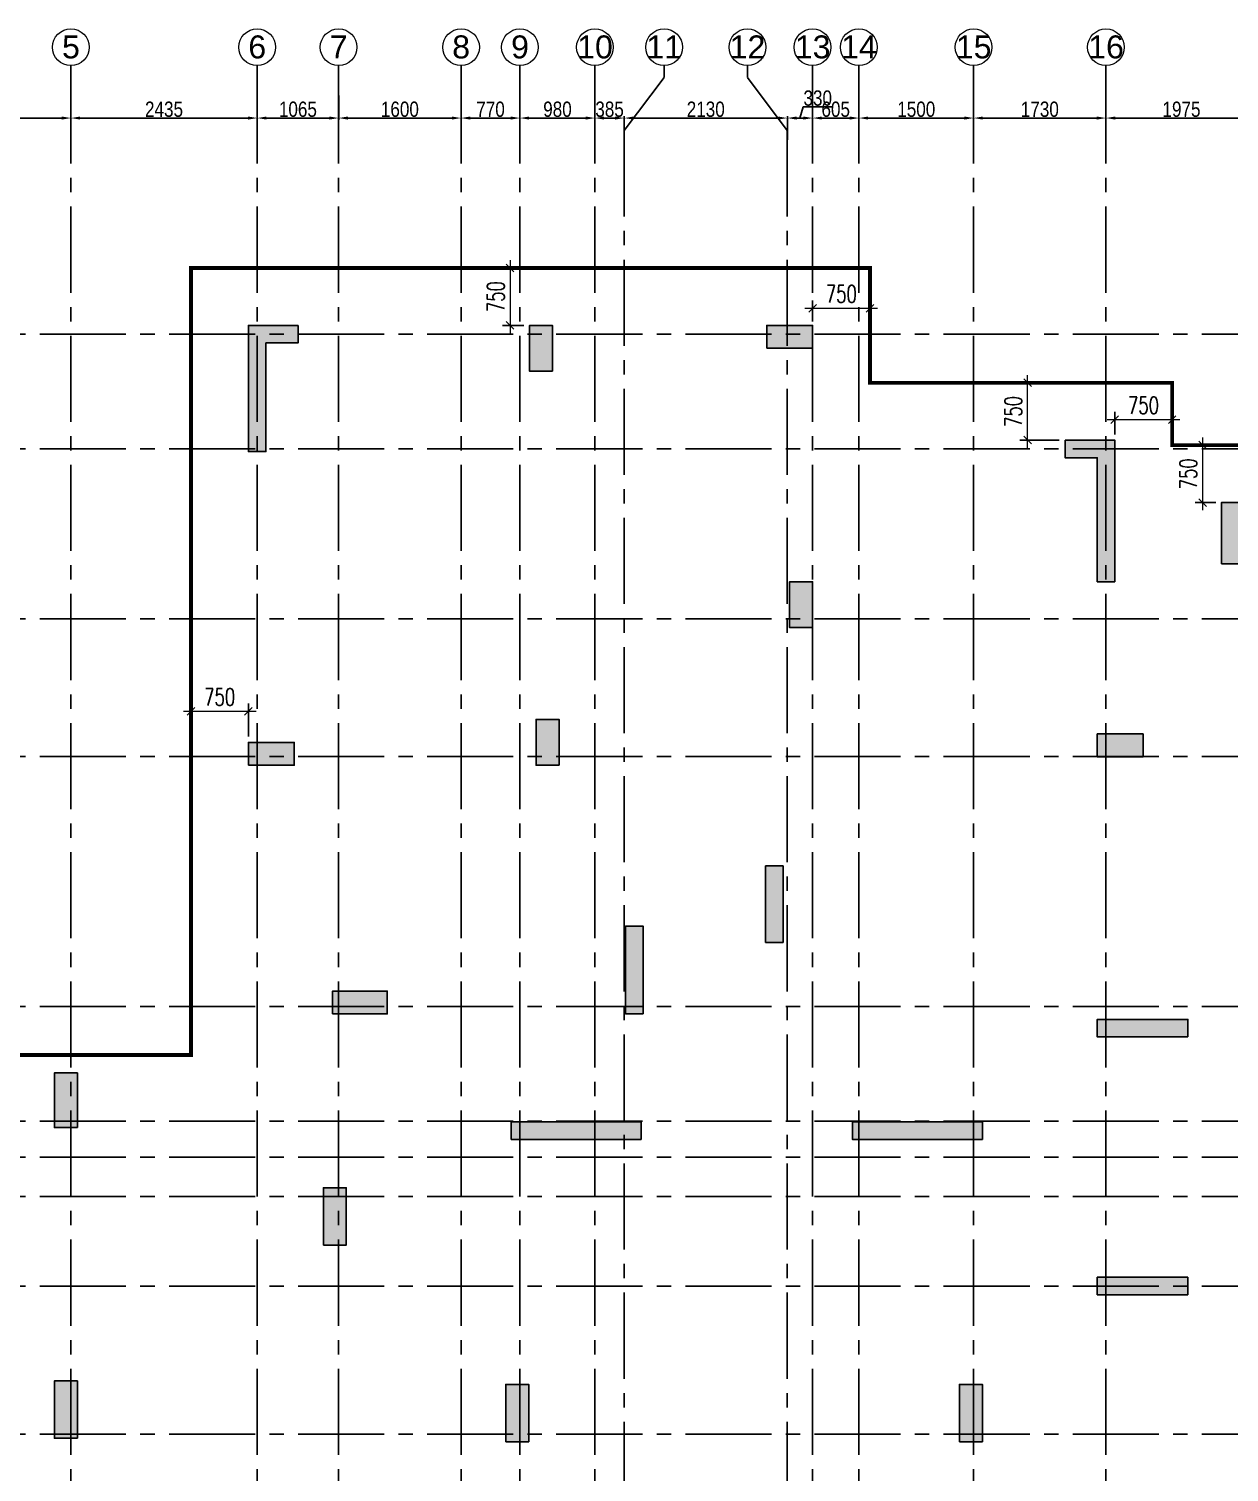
# Model space of a CAD drawing. Header units: millimetres. Extents: x 1123469 to 1883119, y -126924 to 196924.
# Drawn here: x 1373861 to 1389551, y 143177 to 162039 of the extents above; entities that cross this region are included whole.
import ezdxf
from ezdxf.enums import TextEntityAlignment as Align

# ---------------------------------------------------------------- set-up
doc = ezdxf.new("R2010")
doc.units = ezdxf.units.MM
doc.header["$LTSCALE"] = 500
doc.header["$MEASUREMENT"] = 0
doc.header["$PDMODE"] = 34
doc.linetypes.add('CONTINOUS', pattern=[0])
doc.linetypes.add('Site$0$CENTER2', pattern=[1.125, 0.75, -0.125, 0.125, -0.125])
doc.layers.get('Defpoints').update_dxf_attribs({"lineweight": 0})
for name, color, linetype in [('COL. DIM', 3, 'Continuous'), ('GLASS', 5, 'Continuous'), ('GRID', 7, 'Continuous'), ('GRID DIM', 7, 'Continuous'), ('TOWER AREA COLUMN.', 6, 'Continuous')]:
    doc.layers.add(name, color=color, linetype=linetype)
for name, color, linetype, lineweight in [('CUT OUT', 1, 'Continuous', 13), ('dim-M', 1, 'Continuous', 15), ('FOOTING', 1, 'Continuous', 15), ('GRID NO.', 7, 'Continuous', 20), ('S - SUNK', 251, 'Continuous', 0), ('TOWER COL HATCH', 253, 'Continuous', 20)]:
    doc.layers.add(name, color=color, linetype=linetype, lineweight=lineweight)
doc.styles.add('2MM', font='romans.shx', dxfattribs={"width": 0.7})
doc.styles.add('3mm', font='arial.ttf')
doc.styles.add('D50', font='arial.ttf', dxfattribs={"width": 0.8})
doc.dimstyles.new('INNER DIM', dxfattribs={"dimtxt": 200, "dimasz": 120, "dimexe": 25, "dimexo": 25, "dimgap": 12, "dimtad": 1, "dimdec": 0, "dimrnd": 5, "dimzin": 0, "dimdsep": 46, "dimtxsty": 'D50', "dimcen": 0.09, "dimdle": 25, "dimclrt": 6, "dimadec": 0, "dimazin": 0, "dimtfac": 1, "dimtdec": 0, "dimtofl": 0, "dimtmove": 1, "dimatfit": 3, "dimfxl": 75, "dimtolj": 1, "dimtzin": 0, "dimarcsym": 0})
doc.dimstyles.new('PARAMVEER', dxfattribs={"dimtxt": 200, "dimasz": 100, "dimexe": 0, "dimexo": 25, "dimgap": 10, "dimtad": 1, "dimdec": 0, "dimrnd": 5, "dimzin": 0, "dimdsep": 46, "dimtxsty": '3mm', "dimblk": 'OBLIQUE', "dimcen": 0.09, "dimdle": 75, "dimclrd": 1, "dimclre": 1, "dimclrt": 3, "dimadec": 0, "dimazin": 0, "dimtfac": 1, "dimtdec": 0, "dimtmove": 1, "dimatfit": 3, "dimfxl": 100, "dimtolj": 1, "dimtzin": 0, "dimlwd": 18, "dimlwe": 5, "dimarcsym": 0})
doc.dimstyles.new('RAJESH', dxfattribs={"dimtxt": 200, "dimasz": 180, "dimexe": 100, "dimexo": 250, "dimgap": 50, "dimtad": 2, "dimdec": 0, "dimzin": 1, "dimdsep": 46, "dimtxsty": '2MM', "dimblk": 'OBLIQUE', "dimcen": 0, "dimdle": 100, "dimclrd": 1, "dimclre": 1, "dimclrt": 3, "dimadec": 0, "dimazin": 0, "dimtfac": 1, "dimtdec": 0, "dimtix": 1, "dimtmove": 2, "dimatfit": 3, "dimfxl": 1, "dimtolj": 1, "dimlwd": -1, "dimarcsym": 0})

# ---------------------------------------------------------------- blocks, each defined once
blk = doc.blocks.new('GRID MARK')
at = {"layer": 'GRID NO.', "const_width": 50}
blk.add_lwpolyline([(0, -541), (0, -891)], dxfattribs=at)
at = {"layer": 'GRID NO.'}
blk.add_circle((0, 0), 541, dxfattribs=at)
at = {"layer": 'GRID NO.', "style": 'D50', "width": 0.8}
blk.add_attdef('Y1', text='', height=500, dxfattribs=at).set_placement((-33, -267), align=Align.CENTER)
blk = doc.blocks.new('*D10')
at = {"layer": 'Defpoints', "color": 0, "linetype": 'Continuous', "transparency": 16777216}
for p in [(1372471, 258711), (1374411, 258711), (1374411, 258393)]:
    blk.add_point(p, dxfattribs=at)
at = {"layer": 'GRID DIM', "color": 0, "linetype": 'Continuous', "lineweight": -2, "transparency": 16777216}
for p, q in [((1372471, 258686), (1372471, 258368)), ((1374411, 258686), (1374411, 258368))]:
    blk.add_line(p, q, dxfattribs=at)
at = {"layer": 'GRID DIM', "linetype": 'Continuous', "lineweight": -2, "transparency": 16777216}
blk.add_line((1372591, 258393), (1374291, 258393), dxfattribs=at)
at = {"layer": 'GRID DIM', "linetype": 'Continuous', "transparency": 16777216}
for points in [[(1372591, 258413), (1372591, 258373), (1372471, 258393)], [(1374291, 258413), (1374291, 258373), (1374411, 258393)]]:
    blk.add_solid(points, dxfattribs=at)
at = {"layer": 'GRID DIM', "linetype": 'Continuous', "transparency": 16777216, "insert": (1373441, 258507), "char_height": 200, "attachment_point": 5, "style": 'D50'}
blk.add_mtext('\\A1;1940', dxfattribs=at)
blk = doc.blocks.new('*D11')
at = {"layer": 'Defpoints', "color": 0, "linetype": 'Continuous', "transparency": 16777216}
for p in [(1374411, 258711), (1376846, 258711), (1376846, 258393)]:
    blk.add_point(p, dxfattribs=at)
at = {"layer": 'GRID DIM', "color": 0, "linetype": 'Continuous', "lineweight": -2, "transparency": 16777216}
for p, q in [((1374411, 258686), (1374411, 258368)), ((1376846, 258686), (1376846, 258368))]:
    blk.add_line(p, q, dxfattribs=at)
at = {"layer": 'GRID DIM', "linetype": 'Continuous', "lineweight": -2, "transparency": 16777216}
blk.add_line((1374531, 258393), (1376726, 258393), dxfattribs=at)
at = {"layer": 'GRID DIM', "linetype": 'Continuous', "transparency": 16777216}
for points in [[(1374531, 258413), (1374531, 258373), (1374411, 258393)], [(1376726, 258413), (1376726, 258373), (1376846, 258393)]]:
    blk.add_solid(points, dxfattribs=at)
at = {"layer": 'GRID DIM', "linetype": 'Continuous', "transparency": 16777216, "insert": (1375628, 258507), "char_height": 200, "attachment_point": 5, "style": 'D50'}
blk.add_mtext('\\A1;2435', dxfattribs=at)
blk = doc.blocks.new('*D12')
at = {"layer": 'Defpoints', "color": 0, "linetype": 'Continuous', "transparency": 16777216}
for p in [(1376846, 258711), (1377911, 258711), (1377911, 258393)]:
    blk.add_point(p, dxfattribs=at)
at = {"layer": 'GRID DIM', "color": 0, "linetype": 'Continuous', "lineweight": -2, "transparency": 16777216}
for p, q in [((1376846, 258686), (1376846, 258368)), ((1377911, 258686), (1377911, 258368))]:
    blk.add_line(p, q, dxfattribs=at)
at = {"layer": 'GRID DIM', "linetype": 'Continuous', "lineweight": -2, "transparency": 16777216}
blk.add_line((1376966, 258393), (1377791, 258393), dxfattribs=at)
at = {"layer": 'GRID DIM', "linetype": 'Continuous', "transparency": 16777216}
for points in [[(1376966, 258413), (1376966, 258373), (1376846, 258393)], [(1377791, 258413), (1377791, 258373), (1377911, 258393)]]:
    blk.add_solid(points, dxfattribs=at)
at = {"layer": 'GRID DIM', "linetype": 'Continuous', "transparency": 16777216, "insert": (1377378, 258507), "char_height": 200, "attachment_point": 5, "style": 'D50'}
blk.add_mtext('\\A1;1065', dxfattribs=at)
blk = doc.blocks.new('*D13')
at = {"layer": 'Defpoints', "color": 0, "linetype": 'Continuous', "transparency": 16777216}
for p in [(1377911, 258711), (1379511, 258634), (1379511, 258393)]:
    blk.add_point(p, dxfattribs=at)
at = {"layer": 'GRID DIM', "color": 0, "linetype": 'Continuous', "lineweight": -2, "transparency": 16777216}
for p, q in [((1377911, 258686), (1377911, 258368)), ((1379511, 258609), (1379511, 258368))]:
    blk.add_line(p, q, dxfattribs=at)
at = {"layer": 'GRID DIM', "linetype": 'Continuous', "lineweight": -2, "transparency": 16777216}
blk.add_line((1378031, 258393), (1379391, 258393), dxfattribs=at)
at = {"layer": 'GRID DIM', "linetype": 'Continuous', "transparency": 16777216}
for points in [[(1378031, 258413), (1378031, 258373), (1377911, 258393)], [(1379391, 258413), (1379391, 258373), (1379511, 258393)]]:
    blk.add_solid(points, dxfattribs=at)
at = {"layer": 'GRID DIM', "linetype": 'Continuous', "transparency": 16777216, "insert": (1378711, 258507), "char_height": 200, "attachment_point": 5, "style": 'D50'}
blk.add_mtext('\\A1;1600', dxfattribs=at)
blk = doc.blocks.new('*D14')
at = {"layer": 'Defpoints', "color": 0, "linetype": 'Continuous', "transparency": 16777216}
for p in [(1379511, 258634), (1380281, 258634), (1380281, 258393)]:
    blk.add_point(p, dxfattribs=at)
at = {"layer": 'GRID DIM', "color": 0, "linetype": 'Continuous', "lineweight": -2, "transparency": 16777216}
for p, q in [((1379511, 258609), (1379511, 258368)), ((1380281, 258609), (1380281, 258368))]:
    blk.add_line(p, q, dxfattribs=at)
at = {"layer": 'GRID DIM', "linetype": 'Continuous', "lineweight": -2, "transparency": 16777216}
blk.add_line((1379631, 258393), (1380161, 258393), dxfattribs=at)
at = {"layer": 'GRID DIM', "linetype": 'Continuous', "transparency": 16777216}
for points in [[(1379631, 258413), (1379631, 258373), (1379511, 258393)], [(1380161, 258413), (1380161, 258373), (1380281, 258393)]]:
    blk.add_solid(points, dxfattribs=at)
at = {"layer": 'GRID DIM', "linetype": 'Continuous', "transparency": 16777216, "insert": (1379896, 258507), "char_height": 200, "attachment_point": 5, "style": 'D50'}
blk.add_mtext('\\A1;770', dxfattribs=at)
blk = doc.blocks.new('*D15')
at = {"layer": 'Defpoints', "color": 0, "linetype": 'Continuous', "transparency": 16777216}
for p in [(1380281, 258634), (1381261, 258717), (1381261, 258393)]:
    blk.add_point(p, dxfattribs=at)
at = {"layer": 'GRID DIM', "color": 0, "linetype": 'Continuous', "lineweight": -2, "transparency": 16777216}
for p, q in [((1380281, 258609), (1380281, 258368)), ((1381261, 258692), (1381261, 258368))]:
    blk.add_line(p, q, dxfattribs=at)
at = {"layer": 'GRID DIM', "linetype": 'Continuous', "lineweight": -2, "transparency": 16777216}
blk.add_line((1380401, 258393), (1381141, 258393), dxfattribs=at)
at = {"layer": 'GRID DIM', "linetype": 'Continuous', "transparency": 16777216}
for points in [[(1380401, 258413), (1380401, 258373), (1380281, 258393)], [(1381141, 258413), (1381141, 258373), (1381261, 258393)]]:
    blk.add_solid(points, dxfattribs=at)
at = {"layer": 'GRID DIM', "linetype": 'Continuous', "transparency": 16777216, "insert": (1380771, 258507), "char_height": 200, "attachment_point": 5, "style": 'D50'}
blk.add_mtext('\\A1;980', dxfattribs=at)
blk = doc.blocks.new('*D16')
at = {"layer": 'Defpoints', "color": 0, "linetype": 'Continuous', "transparency": 16777216}
for p in [(1381261, 258717), (1381643, 258393), (1381643, 258082)]:
    blk.add_point(p, dxfattribs=at)
at = {"layer": 'GRID DIM', "color": 0, "linetype": 'Continuous', "lineweight": -2, "transparency": 16777216}
for p, q in [((1381261, 258692), (1381261, 258368)), ((1381643, 258107), (1381643, 258418))]:
    blk.add_line(p, q, dxfattribs=at)
at = {"layer": 'GRID DIM', "linetype": 'Continuous', "lineweight": -2, "transparency": 16777216}
blk.add_line((1381381, 258393), (1381523, 258393), dxfattribs=at)
at = {"layer": 'GRID DIM', "linetype": 'Continuous', "transparency": 16777216}
for points in [[(1381381, 258413), (1381381, 258373), (1381261, 258393)], [(1381523, 258413), (1381523, 258373), (1381643, 258393)]]:
    blk.add_solid(points, dxfattribs=at)
at = {"layer": 'GRID DIM', "linetype": 'Continuous', "transparency": 16777216, "insert": (1381452, 258507), "char_height": 200, "attachment_point": 5, "style": 'D50'}
blk.add_mtext('\\A1;385', dxfattribs=at)
blk = doc.blocks.new('*D17')
at = {"layer": 'Defpoints', "color": 0, "linetype": 'Continuous', "transparency": 16777216}
for p in [(1383776, 258393), (1381643, 258082), (1383776, 258082)]:
    blk.add_point(p, dxfattribs=at)
at = {"layer": 'GRID DIM', "color": 0, "linetype": 'Continuous', "lineweight": -2, "transparency": 16777216}
for p, q in [((1381643, 258107), (1381643, 258418)), ((1383776, 258107), (1383776, 258418))]:
    blk.add_line(p, q, dxfattribs=at)
at = {"layer": 'GRID DIM', "linetype": 'Continuous', "lineweight": -2, "transparency": 16777216}
blk.add_line((1381763, 258393), (1383656, 258393), dxfattribs=at)
at = {"layer": 'GRID DIM', "linetype": 'Continuous', "transparency": 16777216}
for points in [[(1381763, 258413), (1381763, 258373), (1381643, 258393)], [(1383656, 258413), (1383656, 258373), (1383776, 258393)]]:
    blk.add_solid(points, dxfattribs=at)
at = {"layer": 'GRID DIM', "linetype": 'Continuous', "transparency": 16777216, "insert": (1382709, 258507), "char_height": 200, "attachment_point": 5, "style": 'D50'}
blk.add_mtext('\\A1;2130', dxfattribs=at)
blk = doc.blocks.new('*D18')
at = {"layer": 'Defpoints', "color": 0, "linetype": 'Continuous', "transparency": 16777216}
for p in [(1384106, 258393), (1383776, 258082), (1384106, 258082)]:
    blk.add_point(p, dxfattribs=at)
at = {"layer": 'GRID DIM', "color": 0, "linetype": 'Continuous', "lineweight": -2, "transparency": 16777216}
for p, q in [((1383776, 258107), (1383776, 258418)), ((1384106, 258107), (1384106, 258418))]:
    blk.add_line(p, q, dxfattribs=at)
at = {"layer": 'GRID DIM', "linetype": 'Continuous', "lineweight": -2, "transparency": 16777216}
for p, q in [((1383941, 258393), (1383984, 258538)), ((1383984, 258538), (1384361, 258538)), ((1383896, 258393), (1383986, 258393))]:
    blk.add_line(p, q, dxfattribs=at)
at = {"layer": 'GRID DIM', "linetype": 'Continuous', "transparency": 16777216}
for points in [[(1383896, 258413), (1383896, 258373), (1383776, 258393)], [(1383986, 258413), (1383986, 258373), (1384106, 258393)]]:
    blk.add_solid(points, dxfattribs=at)
at = {"layer": 'GRID DIM', "linetype": 'Continuous', "transparency": 16777216, "insert": (1384173, 258653), "char_height": 200, "attachment_point": 5, "style": 'D50'}
blk.add_mtext('\\A1;330', dxfattribs=at)
blk = doc.blocks.new('*D19')
at = {"layer": 'Defpoints', "color": 0, "linetype": 'Continuous', "transparency": 16777216}
for p in [(1384711, 258393), (1384106, 258082), (1384711, 258082)]:
    blk.add_point(p, dxfattribs=at)
at = {"layer": 'GRID DIM', "color": 0, "linetype": 'Continuous', "lineweight": -2, "transparency": 16777216}
for p, q in [((1384106, 258107), (1384106, 258418)), ((1384711, 258107), (1384711, 258418))]:
    blk.add_line(p, q, dxfattribs=at)
at = {"layer": 'GRID DIM', "linetype": 'Continuous', "lineweight": -2, "transparency": 16777216}
blk.add_line((1384226, 258393), (1384591, 258393), dxfattribs=at)
at = {"layer": 'GRID DIM', "linetype": 'Continuous', "transparency": 16777216}
for points in [[(1384226, 258413), (1384226, 258373), (1384106, 258393)], [(1384591, 258413), (1384591, 258373), (1384711, 258393)]]:
    blk.add_solid(points, dxfattribs=at)
at = {"layer": 'GRID DIM', "linetype": 'Continuous', "transparency": 16777216, "insert": (1384408, 258507), "char_height": 200, "attachment_point": 5, "style": 'D50'}
blk.add_mtext('\\A1;605', dxfattribs=at)
blk = doc.blocks.new('*D20')
at = {"layer": 'Defpoints', "color": 0, "linetype": 'Continuous', "transparency": 16777216}
for p in [(1386211, 258393), (1384711, 258082), (1386211, 258155)]:
    blk.add_point(p, dxfattribs=at)
at = {"layer": 'GRID DIM', "color": 0, "linetype": 'Continuous', "lineweight": -2, "transparency": 16777216}
for p, q in [((1384711, 258107), (1384711, 258418)), ((1386211, 258180), (1386211, 258418))]:
    blk.add_line(p, q, dxfattribs=at)
at = {"layer": 'GRID DIM', "linetype": 'Continuous', "lineweight": -2, "transparency": 16777216}
blk.add_line((1384831, 258393), (1386091, 258393), dxfattribs=at)
at = {"layer": 'GRID DIM', "linetype": 'Continuous', "transparency": 16777216}
for points in [[(1384831, 258413), (1384831, 258373), (1384711, 258393)], [(1386091, 258413), (1386091, 258373), (1386211, 258393)]]:
    blk.add_solid(points, dxfattribs=at)
at = {"layer": 'GRID DIM', "linetype": 'Continuous', "transparency": 16777216, "insert": (1385461, 258507), "char_height": 200, "attachment_point": 5, "style": 'D50'}
blk.add_mtext('\\A1;1500', dxfattribs=at)
blk = doc.blocks.new('*D21')
at = {"layer": 'Defpoints', "color": 0, "linetype": 'Continuous', "transparency": 16777216}
for p in [(1387941, 258393), (1386211, 258155), (1387941, 258155)]:
    blk.add_point(p, dxfattribs=at)
at = {"layer": 'GRID DIM', "color": 0, "linetype": 'Continuous', "lineweight": -2, "transparency": 16777216}
for p, q in [((1386211, 258180), (1386211, 258418)), ((1387941, 258180), (1387941, 258418))]:
    blk.add_line(p, q, dxfattribs=at)
at = {"layer": 'GRID DIM', "linetype": 'Continuous', "lineweight": -2, "transparency": 16777216}
blk.add_line((1386331, 258393), (1387821, 258393), dxfattribs=at)
at = {"layer": 'GRID DIM', "linetype": 'Continuous', "transparency": 16777216}
for points in [[(1386331, 258413), (1386331, 258373), (1386211, 258393)], [(1387821, 258413), (1387821, 258373), (1387941, 258393)]]:
    blk.add_solid(points, dxfattribs=at)
at = {"layer": 'GRID DIM', "linetype": 'Continuous', "transparency": 16777216, "insert": (1387076, 258507), "char_height": 200, "attachment_point": 5, "style": 'D50'}
blk.add_mtext('\\A1;1730', dxfattribs=at)
blk = doc.blocks.new('*D22')
at = {"layer": 'Defpoints', "color": 0, "linetype": 'Continuous', "transparency": 16777216}
for p in [(1389916, 258393), (1387941, 258155), (1389916, 258155)]:
    blk.add_point(p, dxfattribs=at)
at = {"layer": 'GRID DIM', "color": 0, "linetype": 'Continuous', "lineweight": -2, "transparency": 16777216}
for p, q in [((1387941, 258180), (1387941, 258418)), ((1389916, 258180), (1389916, 258418))]:
    blk.add_line(p, q, dxfattribs=at)
at = {"layer": 'GRID DIM', "linetype": 'Continuous', "lineweight": -2, "transparency": 16777216}
blk.add_line((1388061, 258393), (1389796, 258393), dxfattribs=at)
at = {"layer": 'GRID DIM', "linetype": 'Continuous', "transparency": 16777216}
for points in [[(1388061, 258413), (1388061, 258373), (1387941, 258393)], [(1389796, 258413), (1389796, 258373), (1389916, 258393)]]:
    blk.add_solid(points, dxfattribs=at)
at = {"layer": 'GRID DIM', "linetype": 'Continuous', "transparency": 16777216, "insert": (1388928, 258507), "char_height": 200, "attachment_point": 5, "style": 'D50'}
blk.add_mtext('\\A1;1975', dxfattribs=at)
blk = doc.blocks.new('3tgra')
at = {"layer": 'TOWER COL HATCH'}
h = blk.add_hatch(color=253, dxfattribs=at)
h.dxf.hatch_style = 1
h.paths.add_polyline_path([(1377381, 95142), (1376731, 95142), (1376731, 93492), (1376961, 93492), (1376961, 94912), (1377381, 94912)])
h = blk.add_hatch(color=253, dxfattribs=at)
h.dxf.hatch_style = 1
h.paths.add_polyline_path([(1380706, 94542), (1380406, 94542), (1380406, 95142), (1380706, 95142)])
h = blk.add_hatch(color=253, dxfattribs=at)
h.dxf.hatch_style = 1
h.paths.add_polyline_path([(1383506, 94842), (1383506, 95142), (1384106, 95142), (1384106, 94842)])
h = blk.add_hatch(color=253, dxfattribs=at)
h.dxf.hatch_style = 1
h.paths.add_polyline_path([(1387406, 93642), (1388056, 93642), (1388056, 91792), (1387826, 91792), (1387826, 93412), (1387406, 93412)])
h = blk.add_hatch(color=253, dxfattribs=at)
h.dxf.hatch_style = 1
h.paths.add_polyline_path([(1389451, 92027), (1389751, 92027), (1389751, 92827), (1389451, 92827)])
h = blk.add_hatch(color=253, dxfattribs=at)
h.dxf.hatch_style = 1
h.paths.add_polyline_path([(1384106, 91192), (1383806, 91192), (1383806, 91792), (1384106, 91792)])
h = blk.add_hatch(color=253, dxfattribs=at)
h.dxf.hatch_style = 1
h.paths.add_polyline_path([(1380791, 89392), (1380491, 89392), (1380491, 89992), (1380791, 89992)])
h = blk.add_hatch(color=253, dxfattribs=at)
h.dxf.hatch_style = 1
h.paths.add_polyline_path([(1388426, 89502), (1388426, 89802), (1387826, 89802), (1387826, 89502)])
h = blk.add_hatch(color=253, dxfattribs=at)
h.dxf.hatch_style = 1
h.paths.add_polyline_path([(1376731, 89392), (1376731, 89692), (1377331, 89692), (1377331, 89392)])
h = blk.add_hatch(color=253, dxfattribs=at)
h.dxf.hatch_style = 1
h.paths.add_polyline_path([(1383491, 87077), (1383721, 87077), (1383721, 88077), (1383491, 88077)])
h = blk.add_hatch(color=253, dxfattribs=at)
h.dxf.hatch_style = 1
h.paths.add_polyline_path([(1381891, 86142), (1381661, 86142), (1381661, 87292), (1381891, 87292)])
h = blk.add_hatch(color=253, dxfattribs=at)
h.dxf.hatch_style = 1
h.paths.add_polyline_path([(1377831, 86142), (1377831, 86442), (1378546, 86442), (1378546, 86142)])
h = blk.add_hatch(color=253, dxfattribs=at)
h.dxf.hatch_style = 1
h.paths.add_polyline_path([(1389011, 85842), (1389011, 86072), (1387826, 86072), (1387826, 85842)])
h = blk.add_hatch(color=253, dxfattribs=at)
h.dxf.hatch_style = 1
h.paths.add_polyline_path([(1374496, 84657), (1374196, 84657), (1374196, 85372), (1374496, 85372)])
h = blk.add_hatch(color=253, dxfattribs=at)
h.dxf.hatch_style = 1
h.paths.add_polyline_path([(1381866, 84502), (1381866, 84732), (1380166, 84732), (1380166, 84502)])
h = blk.add_hatch(color=253, dxfattribs=at)
h.dxf.hatch_style = 1
h.paths.add_polyline_path([(1386326, 84502), (1386326, 84732), (1384626, 84732), (1384626, 84502)])
h = blk.add_hatch(color=253, dxfattribs=at)
h.dxf.hatch_style = 1
h.paths.add_polyline_path([(1377711, 83122), (1378011, 83122), (1378011, 83872), (1377711, 83872)])
h = blk.add_hatch(color=253, dxfattribs=at)
h.dxf.hatch_style = 1
h.paths.add_polyline_path([(1389010, 82702), (1389010, 82472), (1387826, 82472), (1387826, 82702)])
h = blk.add_hatch(color=253, dxfattribs=at)
h.dxf.hatch_style = 1
h.paths.add_polyline_path([(1374496, 80597), (1374196, 80597), (1374196, 81347), (1374496, 81347)])
h = blk.add_hatch(color=253, dxfattribs=at)
h.dxf.hatch_style = 1
h.paths.add_polyline_path([(1380096, 80552), (1380396, 80552), (1380396, 81302), (1380096, 81302)])
h = blk.add_hatch(color=253, dxfattribs=at)
h.dxf.hatch_style = 1
h.paths.add_polyline_path([(1386026, 80552), (1386326, 80552), (1386326, 81302), (1386026, 81302)])
at = {"layer": 'TOWER AREA COLUMN.', "color": 4}
for points in [[(1377381, 95142), (1376731, 95142), (1376731, 93492), (1376961, 93492), (1376961, 94912), (1377381, 94912), (1377381, 95142)], [(1387406, 93642), (1388056, 93642), (1388056, 91792), (1387826, 91792), (1387826, 93412), (1387406, 93412), (1387406, 93642)]]:
    blk.add_lwpolyline(points, dxfattribs=at)
for points in [[(1380706, 94542), (1380406, 94542), (1380406, 95142), (1380706, 95142)], [(1383506, 94842), (1383506, 95142), (1384106, 95142), (1384106, 94842)], [(1389451, 92027), (1389751, 92027), (1389751, 92827), (1389451, 92827)], [(1384106, 91192), (1383806, 91192), (1383806, 91792), (1384106, 91792)], [(1380791, 89392), (1380491, 89392), (1380491, 89992), (1380791, 89992)], [(1388426, 89502), (1388426, 89802), (1387826, 89802), (1387826, 89502)], [(1376731, 89392), (1376731, 89692), (1377331, 89692), (1377331, 89392)], [(1383491, 87077), (1383721, 87077), (1383721, 88077), (1383491, 88077)], [(1381891, 86142), (1381661, 86142), (1381661, 87292), (1381891, 87292)], [(1377831, 86142), (1377831, 86442), (1378546, 86442), (1378546, 86142)], [(1389011, 85842), (1389011, 86072), (1387826, 86072), (1387826, 85842)], [(1374496, 84657), (1374196, 84657), (1374196, 85372), (1374496, 85372)], [(1381866, 84502), (1381866, 84732), (1380166, 84732), (1380166, 84502)], [(1386326, 84502), (1386326, 84732), (1384626, 84732), (1384626, 84502)], [(1377711, 83122), (1378011, 83122), (1378011, 83872), (1377711, 83872)], [(1389010, 82702), (1389010, 82472), (1387826, 82472), (1387826, 82702)], [(1374496, 80597), (1374196, 80597), (1374196, 81347), (1374496, 81347)], [(1380096, 80552), (1380396, 80552), (1380396, 81302), (1380096, 81302)], [(1386026, 80552), (1386326, 80552), (1386326, 81302), (1386026, 81302)]]:
    blk.add_lwpolyline(points, close=True, dxfattribs=at)
blk = doc.blocks.new('_Oblique')
at = {"color": 0, "linetype": 'ByBlock', "lineweight": -2}
blk.add_line((-0.5, -0.5), (0.5, 0.5), dxfattribs=at)
blk = doc.blocks.new('*D129')
at = {"layer": 'Defpoints', "color": 0, "ltscale": 100, "transparency": 16777216}
for p in [(1380406, 158914), (1380152, 158164), (1380406, 158164)]:
    blk.add_point(p, dxfattribs=at)
at = {"layer": 'dim-M', "color": 1, "ltscale": 100, "transparency": 16777216}
blk.add_line((1380152, 159014), (1380152, 158064), dxfattribs=at)
at = {"layer": 'dim-M', "color": 1, "lineweight": -2, "ltscale": 100, "transparency": 16777216}
for p, q in [((1380331, 158914), (1380052, 158914)), ((1380331, 158164), (1380052, 158164))]:
    blk.add_line(p, q, dxfattribs=at)
at = {"layer": 'dim-M', "color": 1, "ltscale": 100, "transparency": 16777216, "xscale": 100, "yscale": 100, "zscale": 100}
for p, rotation in [((1380152, 158914), 90), ((1380152, 158164), 270)]:
    blk.add_blockref('_Oblique', p, dxfattribs=dict(at, rotation=rotation))
at = {"layer": 'dim-M', "color": 3, "ltscale": 100, "transparency": 16777216, "insert": (1379965, 158539), "char_height": 225, "attachment_point": 5, "rotation": 90, "style": '2MM'}
blk.add_mtext('\\A1;750', dxfattribs=at)
blk = doc.blocks.new('*D130')
at = {"layer": 'Defpoints', "color": 0, "ltscale": 100, "transparency": 16777216}
for p in [(1376731, 153121), (1375981, 152714), (1376731, 152714)]:
    blk.add_point(p, dxfattribs=at)
at = {"layer": 'dim-M', "color": 1, "lineweight": -2, "ltscale": 100, "transparency": 16777216}
for p, q in [((1375981, 152789), (1375981, 153221)), ((1376731, 152789), (1376731, 153221))]:
    blk.add_line(p, q, dxfattribs=at)
at = {"layer": 'dim-M', "color": 1, "ltscale": 100, "transparency": 16777216}
blk.add_line((1375881, 153121), (1376831, 153121), dxfattribs=at)
at = {"layer": 'dim-M', "color": 1, "ltscale": 100, "transparency": 16777216, "xscale": 100, "yscale": 100, "zscale": 100, "rotation": 180}
blk.add_blockref('_Oblique', (1375981, 153121), dxfattribs=at)
at = {"layer": 'dim-M', "color": 1, "ltscale": 100, "transparency": 16777216, "xscale": 100, "yscale": 100, "zscale": 100}
blk.add_blockref('_Oblique', (1376731, 153121), dxfattribs=at)
at = {"layer": 'dim-M', "color": 3, "ltscale": 100, "transparency": 16777216, "insert": (1376356, 153308), "char_height": 225, "attachment_point": 5, "style": '2MM'}
blk.add_mtext('\\A1;750', dxfattribs=at)
blk = doc.blocks.new('*D141')
at = {"layer": 'Defpoints', "color": 0, "ltscale": 100, "transparency": 16777216}
for p in [(1384856, 158387), (1384106, 158164), (1384856, 158164)]:
    blk.add_point(p, dxfattribs=at)
at = {"layer": 'dim-M', "color": 1, "lineweight": -2, "ltscale": 100, "transparency": 16777216}
for p, q in [((1384106, 158239), (1384106, 158487)), ((1384856, 158239), (1384856, 158487))]:
    blk.add_line(p, q, dxfattribs=at)
at = {"layer": 'dim-M', "color": 1, "ltscale": 100, "transparency": 16777216}
blk.add_line((1384006, 158387), (1384956, 158387), dxfattribs=at)
at = {"layer": 'dim-M', "color": 1, "ltscale": 100, "transparency": 16777216, "xscale": 100, "yscale": 100, "zscale": 100, "rotation": 180}
blk.add_blockref('_Oblique', (1384106, 158387), dxfattribs=at)
at = {"layer": 'dim-M', "color": 1, "ltscale": 100, "transparency": 16777216, "xscale": 100, "yscale": 100, "zscale": 100}
blk.add_blockref('_Oblique', (1384856, 158387), dxfattribs=at)
at = {"layer": 'dim-M', "color": 3, "ltscale": 100, "transparency": 16777216, "insert": (1384481, 158575), "char_height": 225, "attachment_point": 5, "style": '2MM'}
blk.add_mtext('\\A1;750', dxfattribs=at)
blk = doc.blocks.new('*D142')
at = {"layer": 'Defpoints', "color": 0, "ltscale": 100, "transparency": 16777216}
for p in [(1386916, 157414), (1387406, 157414), (1387406, 156664)]:
    blk.add_point(p, dxfattribs=at)
at = {"layer": 'dim-M', "color": 1, "ltscale": 100, "transparency": 16777216}
blk.add_line((1386916, 156564), (1386916, 157514), dxfattribs=at)
at = {"layer": 'dim-M', "color": 1, "lineweight": -2, "ltscale": 100, "transparency": 16777216}
for p, q in [((1387331, 157414), (1386816, 157414)), ((1387331, 156664), (1386816, 156664))]:
    blk.add_line(p, q, dxfattribs=at)
at = {"layer": 'dim-M', "color": 1, "ltscale": 100, "transparency": 16777216, "xscale": 100, "yscale": 100, "zscale": 100}
for p, rotation in [((1386916, 157414), 90), ((1386916, 156664), 270)]:
    blk.add_blockref('_Oblique', p, dxfattribs=dict(at, rotation=rotation))
at = {"layer": 'dim-M', "color": 3, "ltscale": 100, "transparency": 16777216, "insert": (1386729, 157039), "char_height": 225, "attachment_point": 5, "rotation": 90, "style": '2MM'}
blk.add_mtext('\\A1;750', dxfattribs=at)
blk = doc.blocks.new('*D143')
at = {"layer": 'Defpoints', "color": 0, "ltscale": 100, "transparency": 16777216}
for p in [(1389205, 156599), (1389451, 156599), (1389451, 155849)]:
    blk.add_point(p, dxfattribs=at)
at = {"layer": 'dim-M', "color": 1, "lineweight": -2, "ltscale": 100, "transparency": 16777216}
for p, q in [((1389376, 156599), (1389105, 156599)), ((1389376, 155849), (1389105, 155849))]:
    blk.add_line(p, q, dxfattribs=at)
at = {"layer": 'dim-M', "color": 1, "ltscale": 100, "transparency": 16777216}
blk.add_line((1389205, 155749), (1389205, 156699), dxfattribs=at)
at = {"layer": 'dim-M', "color": 1, "ltscale": 100, "transparency": 16777216, "xscale": 100, "yscale": 100, "zscale": 100}
for p, rotation in [((1389205, 156599), 90), ((1389205, 155849), 270)]:
    blk.add_blockref('_Oblique', p, dxfattribs=dict(at, rotation=rotation))
at = {"layer": 'dim-M', "color": 3, "ltscale": 100, "transparency": 16777216, "insert": (1389017, 156224), "char_height": 225, "attachment_point": 5, "rotation": 90, "style": '2MM'}
blk.add_mtext('\\A1;750', dxfattribs=at)
blk = doc.blocks.new('*D145')
at = {"layer": 'Defpoints', "color": 0, "ltscale": 100, "transparency": 16777216}
for p in [(1388806, 156932), (1388806, 156797), (1388056, 156664)]:
    blk.add_point(p, dxfattribs=at)
at = {"layer": 'dim-M', "color": 1, "ltscale": 100, "transparency": 16777216}
blk.add_line((1387956, 156932), (1388906, 156932), dxfattribs=at)
at = {"layer": 'dim-M', "color": 1, "lineweight": -2, "ltscale": 100, "transparency": 16777216}
for p, q in [((1388056, 156739), (1388056, 157032)), ((1388806, 156872), (1388806, 157032))]:
    blk.add_line(p, q, dxfattribs=at)
at = {"layer": 'dim-M', "color": 1, "ltscale": 100, "transparency": 16777216, "xscale": 100, "yscale": 100, "zscale": 100, "rotation": 180}
blk.add_blockref('_Oblique', (1388056, 156932), dxfattribs=at)
at = {"layer": 'dim-M', "color": 1, "ltscale": 100, "transparency": 16777216, "xscale": 100, "yscale": 100, "zscale": 100}
blk.add_blockref('_Oblique', (1388806, 156932), dxfattribs=at)
at = {"layer": 'dim-M', "color": 3, "ltscale": 100, "transparency": 16777216, "insert": (1388431, 157119), "char_height": 225, "attachment_point": 5, "style": '2MM'}
blk.add_mtext('\\A1;750', dxfattribs=at)
blk = doc.blocks.new('*D2625')
at = {"layer": 'COL. DIM', "color": 1, "linetype": 'CONTINOUS', "lineweight": 5, "ltscale": 10, "transparency": 16777216}
for p, q in [((1725012, 141907), (1725546, 141907)), ((1724393, 141607), (1725546, 141607))]:
    blk.add_line(p, q, dxfattribs=at)
at = {"layer": 'COL. DIM', "color": 1, "lineweight": 18, "ltscale": 10, "transparency": 16777216}
blk.add_line((1725456, 141997), (1725456, 141517), dxfattribs=at)
at = {"layer": 'Defpoints', "color": 0, "ltscale": 10, "transparency": 16777216}
for p in [(1358872, 158914), (1431761, 158914), (1724947, 141907), (1724328, 141607), (1725456, 141607), (1442851, 126979)]:
    blk.add_point(p, dxfattribs=at)
at = {"layer": 'S - SUNK', "color": 1, "lineweight": 18, "ltscale": 10, "transparency": 16777216}
blk.add_line((1358872, 126904), (1358872, 158989), dxfattribs=at)
at = {"layer": 'S - SUNK', "color": 1, "lineweight": 5, "ltscale": 10, "transparency": 16777216}
for p, q in [((1358872, 158914), (1358872, 158914)), ((1358872, 126979), (1358872, 126979))]:
    blk.add_line(p, q, dxfattribs=at)
at = {"layer": 'COL. DIM', "color": 1, "lineweight": 18, "ltscale": 10, "transparency": 16777216, "xscale": 90, "yscale": 90, "zscale": 90}
for p, rotation in [((1725456, 141907), 90), ((1725456, 141607), 270)]:
    blk.add_blockref('_Oblique', p, dxfattribs=dict(at, rotation=rotation))
at = {"layer": 'S - SUNK', "color": 1, "lineweight": 18, "ltscale": 10, "transparency": 16777216, "xscale": 100, "yscale": 100, "zscale": 100}
for p, rotation in [((1358872, 158914), 90), ((1358872, 126979), 270)]:
    blk.add_blockref('_Oblique', p, dxfattribs=dict(at, rotation=rotation))
at = {"layer": 'COL. DIM', "color": 3, "ltscale": 10, "transparency": 16777216, "insert": (1725308, 141757), "char_height": 200, "attachment_point": 5, "rotation": 90, "style": '3mm'}
blk.add_mtext('\\A1;300', dxfattribs=at)
at = {"layer": 'S - SUNK', "color": 3, "ltscale": 10, "transparency": 16777216, "insert": (1358760, 142947), "char_height": 200, "attachment_point": 5, "rotation": 90, "style": '3mm'}
blk.add_mtext('\\A1;31935', dxfattribs=at)
blk = doc.blocks.new('EEE')
at = {"layer": 'GRID', "color": 16, "linetype": 'Site$0$CENTER2', "ltscale": 3}
for points in [[(1374410.6, 258923.2), (1374410.6, 223711.9)], [(1376845.6, 258923.2), (1376845.6, 223711.9)], [(1377910.6, 258923.2), (1377910.6, 223711.9)], [(1379510.6, 258923.2), (1379510.6, 223711.9)], [(1380280.6, 258923.2), (1380280.6, 223711.9)], [(1381260.6, 258923.2), (1381260.6, 223711.9)], [(1382164.8, 258923.2), (1381643.1, 258229.8), (1381643.1, 223711.9)], [(1383253.9, 258923.2), (1383775.6, 258229.8), (1383775.6, 223711.9)], [(1384105.6, 258923.2), (1384105.6, 223711.9)], [(1384710.6, 258923.2), (1384710.6, 223711.9)], [(1386210.6, 258923.2), (1386210.6, 223711.9)], [(1387940.6, 258923.2), (1387940.6, 223711.9)], [(1363880.9, 255568.6), (1442964.5, 255568.6)], [(1363880.9, 254068.6), (1442964.5, 254068.6)], [(1363880.9, 251848.8), (1442964.5, 251848.8)], [(1363880.9, 250048.6), (1442964.5, 250048.6)], [(1363880.9, 246783.6), (1442964.5, 246783.6)], [(1363880.9, 245284), (1442964.5, 245284)], [(1363880.9, 244813.8), (1442964.5, 244813.8)], [(1363880.9, 244299), (1442964.5, 244299)], [(1363880.9, 243128.8), (1442964.5, 243128.8)], [(1363880.9, 241193.8), (1442964.5, 241193.8)]]:
    blk.add_lwpolyline(points, dxfattribs=at)
at = {"layer": 'GRID NO.'}
ref = blk.add_blockref('GRID MARK', (1374410.6, 259318.5), dxfattribs=dict(at, xscale=0.4435200000032785, yscale=0.4435200000032785, zscale=0.4435200000032785))
ref.add_attrib('Y1', '5', dxfattribs={"height": 300, "style": 'D50'}).set_placement((1374411.7, 259172.9), align=Align.CENTER)
ref = blk.add_blockref('GRID MARK', (1376845.6, 259318.5), dxfattribs=dict(at, xscale=0.4435200000032785, yscale=0.4435200000032785, zscale=0.4435200000032785))
ref.add_attrib('Y1', '6', dxfattribs={"height": 300, "style": 'D50'}).set_placement((1376846.7, 259172.9), align=Align.CENTER)
ref = blk.add_blockref('GRID MARK', (1377910.6, 259318.5), dxfattribs=dict(at, xscale=0.4435200000032785, yscale=0.4435200000032785, zscale=0.4435200000032785))
ref.add_attrib('Y1', '7', dxfattribs={"height": 300, "style": 'D50'}).set_placement((1377911.7, 259172.9), align=Align.CENTER)
ref = blk.add_blockref('GRID MARK', (1379510.6, 259318.5), dxfattribs=dict(at, xscale=0.4435200000032785, yscale=0.4435200000032785, zscale=0.4435200000032785))
ref.add_attrib('Y1', '8', dxfattribs={"height": 300, "style": 'D50'}).set_placement((1379511.7, 259172.9), align=Align.CENTER)
ref = blk.add_blockref('GRID MARK', (1380280.6, 259318.5), dxfattribs=dict(at, xscale=0.4435200000032785, yscale=0.4435200000032785, zscale=0.4435200000032785))
ref.add_attrib('Y1', '9', dxfattribs={"height": 300, "style": 'D50'}).set_placement((1380281.7, 259172.9), align=Align.CENTER)
ref = blk.add_blockref('GRID MARK', (1381260.6, 259318.5), dxfattribs=dict(at, xscale=0.4435200000032785, yscale=0.4435200000032785, zscale=0.4435200000032785))
ref.add_attrib('Y1', '10', dxfattribs={"height": 300, "style": 'D50'}).set_placement((1381261.7, 259172.9), align=Align.CENTER)
ref = blk.add_blockref('GRID MARK', (1382164.8, 259318.5), dxfattribs=dict(at, xscale=0.4435200000032785, yscale=0.4435200000032785, zscale=0.4435200000032785))
ref.add_attrib('Y1', '11', dxfattribs={"height": 300, "style": 'D50'}).set_placement((1382165.9, 259172.9), align=Align.CENTER)
ref = blk.add_blockref('GRID MARK', (1383253.9, 259318.5), dxfattribs=dict(at, xscale=0.4435200000032785, yscale=0.4435200000032785, zscale=0.4435200000032785))
ref.add_attrib('Y1', '12', dxfattribs={"height": 300, "style": 'D50'}).set_placement((1383255, 259172.9), align=Align.CENTER)
ref = blk.add_blockref('GRID MARK', (1384105.6, 259318.5), dxfattribs=dict(at, xscale=0.4435200000032785, yscale=0.4435200000032785, zscale=0.4435200000032785))
ref.add_attrib('Y1', '13', dxfattribs={"height": 300, "style": 'D50'}).set_placement((1384106.7, 259172.9), align=Align.CENTER)
ref = blk.add_blockref('GRID MARK', (1384710.6, 259318.5), dxfattribs=dict(at, xscale=0.4435200000032785, yscale=0.4435200000032785, zscale=0.4435200000032785))
ref.add_attrib('Y1', '14', dxfattribs={"height": 300, "style": 'D50'}).set_placement((1384711.7, 259172.9), align=Align.CENTER)
ref = blk.add_blockref('GRID MARK', (1386210.6, 259318.5), dxfattribs=dict(at, xscale=0.4435200000032785, yscale=0.4435200000032785, zscale=0.4435200000032785))
ref.add_attrib('Y1', '15', dxfattribs={"height": 300, "style": 'D50'}).set_placement((1386211.7, 259172.9), align=Align.CENTER)
ref = blk.add_blockref('GRID MARK', (1387940.6, 259318.5), dxfattribs=dict(at, xscale=0.4435200000032785, yscale=0.4435200000032785, zscale=0.4435200000032785))
ref.add_attrib('Y1', '16', dxfattribs={"height": 300, "style": 'D50'}).set_placement((1387941.7, 259172.9), align=Align.CENTER)
at = {"layer": 'GRID DIM', "color": 0, "linetype": 'Continuous'}
for base, p1, p2, picture, middle in [((1384105.6, 258393.3), (1383775.6, 258082.3), (1384105.6, 258082.3), '*D18', (1383996.2, 258652.6)), ((1374410.6, 258393.3), (1372470.6, 258710.6), (1374410.6, 258710.6), '*D10', (1373440.6, 258507.4)), ((1376845.6, 258393.3), (1374410.6, 258710.6), (1376845.6, 258710.6), '*D11', (1375628.1, 258507.5)), ((1377910.6, 258393.3), (1376845.6, 258710.6), (1377910.6, 258710.6), '*D12', (1377378.1, 258507.4)), ((1379510.6, 258393.3), (1377910.6, 258710.6), (1379510.6, 258634.5), '*D13', (1378710.6, 258507.4)), ((1380280.6, 258393.3), (1379510.6, 258634.5), (1380280.6, 258634.5), '*D14', (1379895.6, 258507.4)), ((1381260.6, 258393.3), (1380280.6, 258634.5), (1381260.6, 258716.7), '*D15', (1380770.6, 258507.4)), ((1381643.130711, 258393.277289), (1381260.63071, 258716.710013), (1381643.130711, 258082.342293), '*D16', (1381451.880711, 258507.460099)), ((1383775.6307114, 258393.2772886), (1381643.1307114, 258082.3422927), (1383775.6307114, 258082.3422927), '*D17', (1382709.3807114, 258507.460099)), ((1384710.6, 258393.3), (1384105.6, 258082.3), (1384710.6, 258082.3), '*D19', (1384408.1, 258507.4)), ((1386210.6, 258393.3), (1384710.6, 258082.3), (1386210.6, 258155.3), '*D20', (1385460.6, 258507.4)), ((1387940.6, 258393.3), (1386210.6, 258155.3), (1387940.6, 258155.3), '*D21', (1387075.6, 258507.5)), ((1389915.6, 258393.3), (1387940.6, 258155.3), (1389915.6, 258155.3), '*D22', (1388928.1, 258507.4))]:
    dim = blk.add_linear_dim(base=base, p1=p1, p2=p2, dimstyle='INNER DIM', override={"dimclrd": 256, "dimclrt": 256}, dxfattribs=at)
    dim.commit()
    dim.dimension.update_dxf_attribs({"geometry": picture, "text_midpoint": middle})

msp = doc.modelspace()

# ---------------------------------------------------------------- linework, layer by layer
at = {"layer": 'FOOTING', "color": 3, "ltscale": 10, "const_width": 50}
msp.add_lwpolyline([(1390780.6, 126979.3), (1382225.6, 126979.3), (1382225.6, 126464.3), (1373445.6, 126464.3), (1373445.6, 126979.3), (1364890.6, 126979.3), (1364890.6, 148629.4), (1375980.6, 148629.4), (1375980.6, 158914.1), (1384855.6, 158914.1), (1384855.6, 157414.1), (1388805.6, 157414.1), (1388805.6, 156599.2), (1390500.6, 156599.2)], dxfattribs=at)

# ---------------------------------------------------------------- block references
at = {"layer": 'CUT OUT', "color": 4}
msp.add_blockref('3tgra', (0, 63022.5), dxfattribs=at)
at = {"layer": 'GLASS', "color": 4}
msp.add_blockref('EEE', (0, -97519.6), dxfattribs=at)

# ---------------------------------------------------------------- dimensions: what is measured, and where the dimension line sits
at = {"layer": 'COL. DIM', "color": 6, "ltscale": 10}
dim = msp.add_linear_dim(base=(1725455.6, 141607.5), p1=(1724947.2, 141907.5), p2=(1724328.3, 141607.5), angle=90, dimstyle='PARAMVEER', override={"dimasz": 90, "dimexe": 90, "dimexo": 65, "dimgap": 45, "dimpost": '\\X', "dimdle": 90, "dimfxl": 0.18, "dimarcsym": 1}, dxfattribs=at)
dim.commit()
dim.dimension.update_dxf_attribs({"geometry": '*D2625', "text_midpoint": (1725455.6, 141757.5), "dimtype": 160})
at = {"layer": 'dim-M', "ltscale": 100}
for base, p1, p2, angle, picture, middle in [((1380152.5, 158164.1), (1380405.6, 158914.1), (1380405.6, 158164.1), 90, '*D129', (1379965, 158539.1)), ((1384855.6, 158387.1), (1384105.6, 158164.1), (1384855.6, 158164.1), 180, '*D141', (1384480.6, 158574.6))]:
    dim = msp.add_linear_dim(base=base, p1=p1, p2=p2, angle=angle, dimstyle='RAJESH', override={"dimtxt": 225, "dimasz": 100, "dimexo": 75, "dimgap": 75, "dimtmove": 1}, dxfattribs=at)
    dim.commit()
    dim.dimension.update_dxf_attribs({"geometry": picture, "text_midpoint": middle})
for base, p1, p2, angle, picture, middle in [((1386916.1, 157414.1), (1387405.6, 156664.1), (1387405.6, 157414.1), 90, '*D142', (1386916.1, 157039.1)), ((1388805.6, 156931.8), (1388055.6, 156664.1), (1388805.6, 156797.2), 180, '*D145', (1388430.6, 156931.8)), ((1389204.6, 156599.2), (1389450.6, 155849.2), (1389450.6, 156599.2), 90, '*D143', (1389204.6, 156224.2))]:
    dim = msp.add_linear_dim(base=base, p1=p1, p2=p2, angle=angle, dimstyle='RAJESH', override={"dimtxt": 225, "dimasz": 100, "dimexo": 75, "dimgap": 75, "dimtmove": 1}, dxfattribs=at)
    dim.commit()
    dim.dimension.update_dxf_attribs({"geometry": picture, "text_midpoint": middle, "dimtype": 160})
dim = msp.add_linear_dim(base=(1376730.6, 153120.8), p1=(1375980.6, 152714.1), p2=(1376730.6, 152714.1), dimstyle='RAJESH', override={"dimtxt": 225, "dimasz": 100, "dimexo": 75, "dimgap": 75, "dimtmove": 1}, dxfattribs=at)
dim.commit()
dim.dimension.update_dxf_attribs({"geometry": '*D130', "text_midpoint": (1376355.6, 153308.3)})
at = {"layer": 'S - SUNK', "color": 4, "ltscale": 10}
dim = msp.add_linear_dim(base=(1358872.1, 158914.1), p1=(1442850.6, 126979.3), p2=(1431760.6, 158914.1), angle=90, dimstyle='PARAMVEER', override={"dimpost": '\\X', "dimfxl": 0.15, "dimfxlon": 1, "dimarcsym": 1}, dxfattribs=at)
dim.commit()
dim.dimension.update_dxf_attribs({"geometry": '*D2625', "text_midpoint": (1358759.9, 142946.7)})

doc.saveas('drawing.dxf')
